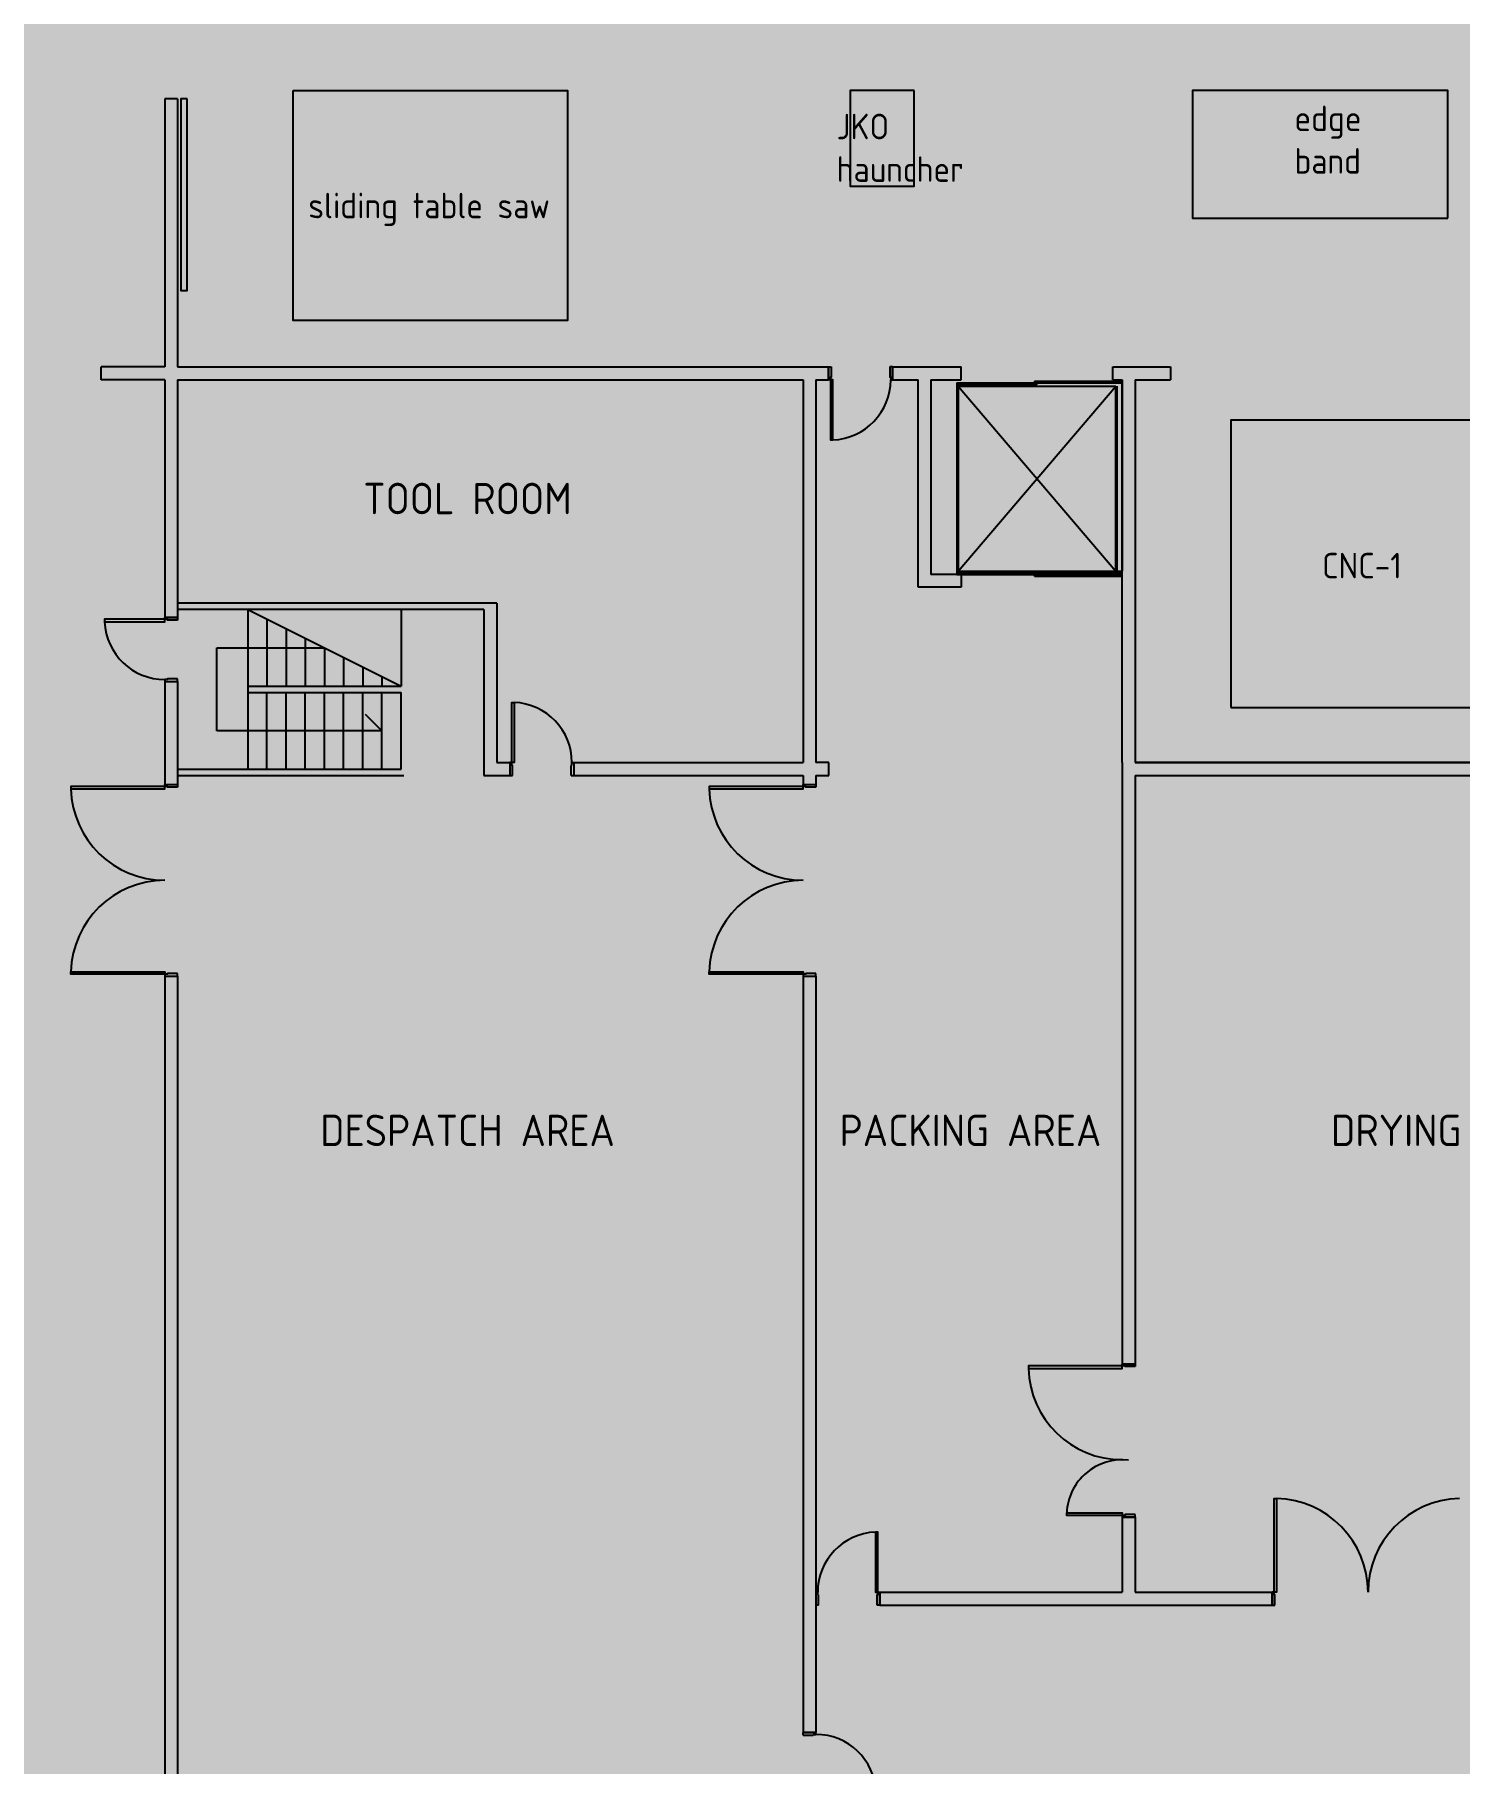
# Model space of a CAD drawing. Header units: inches. Extents: x 527079 to 698187, y -115864 to 63842.
# Drawn here: x 550946 to 573269, y -6779 to 20312 of the extents above; entities that cross this region are included whole.
import ezdxf

# ---------------------------------------------------------------- set-up
doc = ezdxf.new("R2010")
doc.units = ezdxf.units.IN
doc.header["$LTSCALE"] = 8
doc.header["$MEASUREMENT"] = 0
for name, color, linetype in [('doors_windows', 250, 'Continuous'), ('furn_eq', 34, 'Continuous'), ('hatch', 8, 'Continuous'), ('txt', 7, 'Continuous'), ('walls', 5, 'Continuous')]:
    doc.layers.add(name, color=color, linetype=linetype)
doc.styles.get("Standard").update_dxf_attribs({"font": 'isocp.shx'})

msp = doc.modelspace()

# ---------------------------------------------------------------- hatches: boundary and pattern name
at = {"layer": 'hatch'}
h = msp.add_hatch(color=254, dxfattribs=at)
h.dxf.hatch_style = 1
h.paths.add_polyline_path([(533187, 49003), (697987, 49003), (697987, -21797), (623187, -21797), (623187, -15897), (553187, -15897), (553187, -10747), (533187, -10747)])
at = {"layer": 'walls', "true_color": 0x000000}
msp.add_hatch(color=18, dxfattribs=at).paths.add_polyline_path([(556387, 9403), (556133, 9149), (556133, 9657)])

# ---------------------------------------------------------------- linework, layer by layer
at = {"layer": 'doors_windows', "color": 4, "ltscale": 10}
for p, q in [((559353, 8703, 0), (559353, 8860, 0)), ((559353, 8860, 0), (559365, 8860, 0)), ((559353, 8703, 0), (559393, 8703, 0)), ((559365, 8860, 0), (559365, 8903, 0)), ((559365, 8903, 0), (559393, 8903, 0)), ((559393, 8903, 0), (559393, 8703, 0)), ((563215, -4097), (563187, -4097)), ((563227, -4297), (563187, -4297)), ((563215, -4140), (563215, -4097)), ((563227, -4140), (563215, -4140)), ((563227, -4297), (563227, -4140)), ((562987, -6337), (562987, -6297)), ((563187, -6297), (562987, -6297)), ((562987, -6337), (563144, -6337)), ((563144, -6337), (563144, -6325)), ((563144, -6325), (563187, -6325)), ((563187, -6325), (563187, -6297))]:
    msp.add_line(p, q, dxfattribs=at)
for points in [[(553337, 19303), (553237, 19303), (553237, 16303), (553337, 16303)], [(563427, 15103), (563427, 14946), (563415, 14946), (563415, 14903), (563387, 14903), (563387, 15103), (563427, 15103)], [(563455, 13960), (563455, 14903), (563415, 14903), (563415, 13960)], [(564347, 15103), (564347, 14946), (564359, 14946), (564359, 14903), (564387, 14903), (564387, 15103), (564347, 15103)], [(552044, 11109), (552987, 11109), (552987, 11149), (552044, 11149)], [(553187, 11137), (553030, 11137), (553030, 11149), (552987, 11149), (552987, 11177), (553187, 11177), (553187, 11137)], [(553187, 10217), (553030, 10217), (553030, 10205), (552987, 10205), (552987, 10177), (553187, 10177), (553187, 10217)], [(551516, 8491), (552987, 8491), (552987, 8531), (551516, 8531)], [(553187, 8519), (553030, 8519), (553030, 8531), (552987, 8531), (552987, 8559), (553187, 8559), (553187, 8519)], [(561516, 8491), (562987, 8491), (562987, 8531), (561516, 8531)], [(563187, 8519), (563030, 8519), (563030, 8531), (562987, 8531), (562987, 8559), (563187, 8559), (563187, 8519)], [(551516, 5627), (552987, 5627), (552987, 5587), (551516, 5587)], [(553187, 5599), (553030, 5599), (553030, 5587), (552987, 5587), (552987, 5559), (553187, 5559), (553187, 5599)], [(561516, 5627), (562987, 5627), (562987, 5587), (561516, 5587)], [(563187, 5599), (563030, 5599), (563030, 5587), (562987, 5587), (562987, 5559), (563187, 5559), (563187, 5599)], [(568187, -561), (568030, -561), (568030, -549), (567987, -549), (567987, -521), (568187, -521), (568187, -561)], [(566516, -589), (567987, -589), (567987, -549), (566516, -549)], [(570405, -2626), (570405, -4097), (570365, -4097), (570365, -2626)], [(567116, -2853), (567987, -2853), (567987, -2893), (567116, -2893)], [(568187, -2881), (568030, -2881), (568030, -2893), (567987, -2893), (567987, -2921), (568187, -2921), (568187, -2881)], [(564119, -3154), (564119, -4097), (564159, -4097), (564159, -3154)], [(564147, -4297), (564147, -4140), (564159, -4140), (564159, -4097), (564187, -4097), (564187, -4297), (564147, -4297)], [(570377, -4297), (570377, -4140), (570365, -4140), (570365, -4097), (570337, -4097), (570337, -4297), (570377, -4297)]]:
    msp.add_lwpolyline(points, close=True, dxfattribs=at)
at = {"layer": 'doors_windows', "color": 4, "ltscale": 10, "elevation": 0}
for points in [[(558461, 9846), (558461, 8903), (558421, 8903), (558421, 9846)], [(558433, 8703), (558433, 8860), (558421, 8860), (558421, 8903), (558393, 8903), (558393, 8703), (558433, 8703)]]:
    msp.add_lwpolyline(points, close=True, dxfattribs=at)
at = {"layer": 'doors_windows', "color": 4, "ltscale": 10}
for centre, radius, start, end in [((563415, 14903), 944, 272.4285, 0), ((552987, 11149), 944, 182.4285, 270), ((558421, 8903, 0), 944, 0, 87.5715), ((552987, 8531), 1472, 181.5571, 270), ((562987, 8531), 1472, 181.5571, 270), ((552987, 5587), 1472, 90, 178.4429), ((562987, 5587), 1472, 90, 178.4429), ((567987, -549), 1472, 181.5571, 270), ((567987, -2893), 872, 83.4149, 177.3708), ((570365, -4097), 1472, 0, 88.4429), ((573309, -4097), 1472, 91.5571, 180), ((564159, -4097), 944, 92.4285, 180), ((563187, -7269), 944, 2.4285, 90)]:
    msp.add_arc(centre, radius, start, end, dxfattribs=at)
at = {"layer": 'furn_eq'}
for points in [[(554996, 19434), (559296, 19434), (559296, 15834), (554996, 15834)], [(564725, 19434), (563725, 19434), (563725, 17934), (564725, 17934)], [(573087, 17434), (573087, 19434), (569087, 19434), (569087, 17434)]]:
    msp.add_lwpolyline(points, close=True, dxfattribs=at)
at = {"layer": 'furn_eq', "color": 0}
msp.add_lwpolyline([(569687, 9769), (574687, 9769), (574687, 14269), (569687, 14269)], close=True, dxfattribs=at)
at = {"layer": 'walls'}
for p, q in [((552987, 19303), (552987, 15103)), ((553187, 19303), (552987, 19303)), ((553187, 19303), (553187, 15103)), ((552987, 15103), (551987, 15103)), ((551987, 14903), (551987, 15103)), ((552987, 14903), (551987, 14903)), ((552987, 14903), (552987, 11903)), ((553187, 15103), (557987, 15103)), ((553187, 14903), (553187, 11903)), ((553187, 14903), (562987, 14903)), ((557987, 15103), (563387, 15103)), ((562987, 14903), (562987, 8903, 0)), ((563187, 14903), (563187, 8903)), ((563187, 14903), (563387, 14903)), ((563387, 15103), (563387, 14903)), ((564387, 15103), (565464, 15103)), ((564387, 15103), (564387, 14903)), ((564387, 14903), (564787, 14903)), ((564787, 11653), (564787, 14903)), ((564987, 14903), (565464, 14903)), ((564987, 14903), (564987, 11853)), ((565464, 14903), (565464, 15103)), ((567837, 14903), (567837, 15103)), ((567837, 15103), (568745, 15103)), ((567837, 14903), (567987, 14903)), ((567987, 14903), (567987, 11903)), ((567987, 8903), (567987, 14903, 0)), ((568187, 14903), (568745, 14903)), ((568745, 15103), (568745, 14903)), ((552987, 11903), (552987, 11177)), ((553187, 11903), (553187, 11177)), ((565464, 11653), (564787, 11653)), ((565464, 11853), (564987, 11853)), ((565464, 11853), (565464, 11653)), ((558187, 11403), (553187, 11403)), ((558187, 11403), (558187, 8903, 0)), ((553187, 11177), (552987, 11177)), ((552987, 11177), (553187, 11177)), ((557987, 11303, 0), (553187, 11303)), ((557987, 11303, 0), (557987, 8703, 0)), ((552987, 10177), (553187, 10177)), ((552987, 10177), (552987, 8559)), ((553187, 10177), (553187, 8559)), ((557987, 8703, 0), (558393, 8703, 0)), ((558187, 8903, 0), (558393, 8903, 0)), ((558393, 8903, 0), (558393, 8703, 0)), ((559393, 8903, 0), (559393, 8703, 0)), ((559393, 8903, 0), (562987, 8903, 0)), ((559393, 8703, 0), (562987, 8703, 0)), ((562987, 8703, 0), (562987, 8559)), ((563389, 8903), (563187, 8903)), ((563187, 8703), (563187, 8559)), ((563187, 8703), (563389, 8703)), ((563389, 8703), (563389, 8903)), ((567987, 8903), (567987, -521)), ((568187, 8903), (577987, 8903)), ((582987, 8903), (568187, 8903)), ((568187, 8703), (568187, -521)), ((568187, 8703), (577987, 8703)), ((562987, 8559), (563187, 8559)), ((552987, 5559), (552987, -10017)), ((553187, 5559), (553187, -9897)), ((562987, 5559), (562987, -6297)), ((562987, 5559), (563187, 5559)), ((563187, 5559), (563187, -4097)), ((568187, -521), (567987, -521)), ((567987, -2921), (567987, -4097)), ((568187, -2921), (567987, -2921)), ((568187, -2921), (568187, -4097)), ((563187, -4097), (563187, -6297)), ((564187, -4097), (567987, -4097)), ((564187, -4297), (564187, -4097)), ((564187, -4297), (570337, -4297)), ((568187, -4097), (570337, -4097)), ((570337, -4297), (570337, -4097)), ((562987, -6297), (563187, -6297))]:
    msp.add_line(p, q, dxfattribs=at)
at = {"layer": 'walls', "ltscale": 10}
for p, q in [((568187, 14903), (568187, 8903)), ((553187, 8803), (556687, 8803)), ((553187, 8703), (556732, 8703, 0))]:
    msp.add_line(p, q, dxfattribs=at)
at = {"layer": 'walls', "color": 18, "true_color": 0x000000}
for p, q in [((565394, 14853, 0), (567987, 14853, 0)), ((565394, 14853, 0), (565394, 11853, 0)), ((565394, 14823, 0), (566650, 14823, 0)), ((565414, 14803), (567887, 11903)), ((565414, 11903, 0), (567887, 14803, 0)), ((565414, 14803), (565414, 11903, 0)), ((565414, 14803), (567887, 14803, 0)), ((566610, 14883, 0), (567987, 14883, 0)), ((566610, 14883, 0), (566610, 14853, 0)), ((566650, 14823, 0), (566650, 14853, 0)), ((567887, 11903), (567887, 14803, 0)), ((567907, 11903), (567907, 14803, 0)), ((565394, 11883), (567987, 11883)), ((565394, 11883, 0), (566650, 11883, 0)), ((565394, 11853, 0), (567987, 11853, 0)), ((565414, 11903, 0), (567987, 11903)), ((566610, 11823, 0), (566610, 11853, 0)), ((566610, 11823, 0), (567987, 11823, 0)), ((566650, 11883, 0), (566650, 11853, 0)), ((554287, 11303), (554287, 8803)), ((554287, 11303), (556687, 10103)), ((554587, 11153), (554587, 10103)), ((556687, 11303), (556687, 10103)), ((554887, 11003), (554887, 10103)), ((555187, 10853), (555187, 10103)), ((553804, 9403), (553804, 10703)), ((553804, 10703), (555487, 10703)), ((555487, 10703), (555487, 10103)), ((555787, 10553), (555787, 10103)), ((556087, 10403), (556087, 10103)), ((554287, 10103), (556687, 10103)), ((556387, 10253), (556387, 10103)), ((554287, 10003), (556687, 10003)), ((554587, 8803), (554587, 10003)), ((554887, 8803), (554887, 10003)), ((555187, 8803), (555187, 10003)), ((555487, 8803), (555487, 10003)), ((555787, 8803), (555787, 10003)), ((556087, 8803), (556087, 10003)), ((556387, 8803), (556387, 10003)), ((556687, 8803), (556687, 10003)), ((556387, 9403), (556133, 9657)), ((556387, 9403), (553804, 9403))]:
    msp.add_line(p, q, dxfattribs=at)

# ---------------------------------------------------------------- texts
at = {"layer": 'txt', "color": 176}
msp.add_text('CNC-1', height=400, dxfattribs=at).set_placement((571117, 11790))
for s, insert, char_height, attachment_point in [('JKO\\Phauncher', (563512, 19071), 400, 1), ('edge\\Pband', (570684, 19199), 400, 1), ('sliding table saw', (555235, 17833), 400, 1), ('TOOL ROOM', (557729, 13042), 492.2, 5), ('DESPATCH AREA', (557729, 3140), 492.19, 5), ('PACKING AREA', (565608, 3140), 492.19, 5), ('DRYING AREA', (573159, 3140), 492.19, 5)]:
    msp.add_mtext(s, dxfattribs=dict(at, insert=insert, char_height=char_height, attachment_point=attachment_point))

doc.saveas('drawing.dxf')
